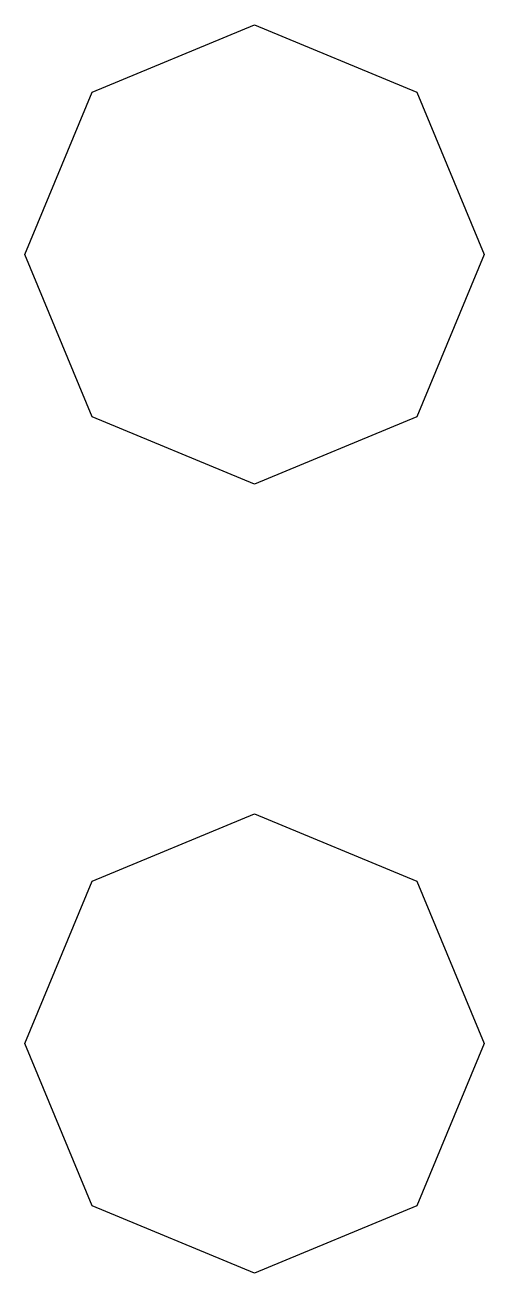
# Model space of a CAD drawing. Extents: x -1.56 to 1.65, y -2.04 to 6.7.
import ezdxf

# ---------------------------------------------------------------- set-up
doc = ezdxf.new("R2010")
doc.units = 0
doc.layers.get('0').update_dxf_attribs({"linetype": 'CONTINUOUS'})

msp = doc.modelspace()

# ---------------------------------------------------------------- linework, layer by layer
at = {"color": 7}
for points in [[(1.653035, 5.089093), (1.181936, 3.95176), (0.044603, 3.480661), (-1.09273, 3.95176), (-1.563829, 5.089093), (-1.09273, 6.226426), (0.044603, 6.697526), (1.181936, 6.226426), (1.653035, 5.089093)], [(1.653035, -0.436505), (1.181936, -1.573838), (0.044603, -2.044937), (-1.09273, -1.573838), (-1.563829, -0.436505), (-1.09273, 0.700828), (0.044603, 1.171928), (1.181936, 0.700828), (1.653035, -0.436505)]]:
    msp.add_lwpolyline(points, dxfattribs=at)

doc.saveas('drawing.dxf')
